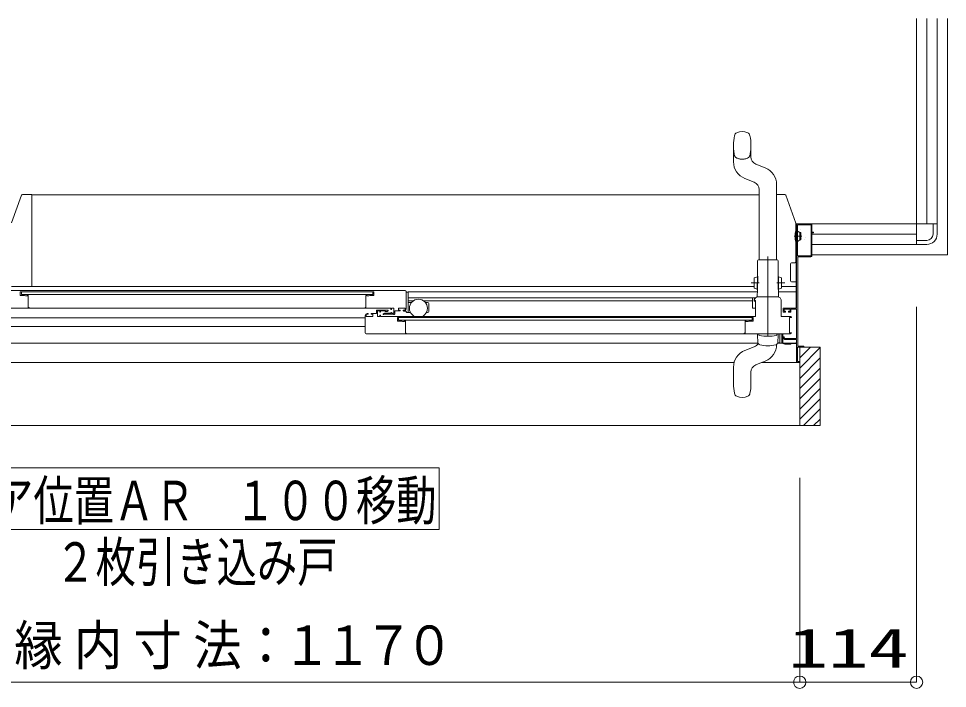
# Model space of a CAD drawing. Units: millimetres on the paper. Extents: x -305 to 305, y -152 to 152.
# Drawn here: x -202.2 to -156.93, y -105.05 to -72.43 of the extents above; entities that cross this region are included whole.
import ezdxf
from ezdxf.enums import TextEntityAlignment as Align

# ---------------------------------------------------------------- set-up
doc = ezdxf.new("R2010")
doc.units = ezdxf.units.MM
for name, pattern in [('DASHED2', [3, 2, -1]), ('LONG_CHAIN', [21, 18, -1, 1, -1]), ('LONG_DOUBLE_CHAIN', [21.8, 18, -1, 0.6, -0.6, 0.6, -1])]:
    doc.linetypes.add(name, pattern=pattern)
doc.layers.add('0-0_0', color=7, linetype='Continuous', lineweight=9)
doc.layers.add('0-1_VIEW0001', color=7, linetype='Continuous', lineweight=9)
doc.styles.add('ＭＳ ゴシック', font='')
doc.styles.get('ＭＳ ゴシック').set_extended_font_data('MS Gothic')

# ---------------------------------------------------------------- blocks, each defined once
blk = doc.blocks.new('_ORIGIN')
at = {"layer": '0-0_0'}
blk.add_line((0, 0), (-1, 0), dxfattribs=at)
blk.add_circle((0, 0), 0.5, dxfattribs=at)

msp = doc.modelspace()

# ---------------------------------------------------------------- linework, layer by layer
at = {"layer": '0-1_VIEW0001'}
for p, q in [((-158.434, -83.426), (-158.434, -72.426)), ((-157.934, -82.426), (-157.934, -72.426)), ((-157.434, -72.426), (-157.434, -82.426)), ((-157.434, -82.426), (-157.434, -72.426)), ((-202.014, -80.992), (-201.549, -80.992)), ((-201.549, -82.703), (-201.549, -80.992)), ((-202.543, -82.375), (-202.061, -81.025)), ((-201.549, -85.449), (-201.549, -82.705)), ((-164.322, -82.726), (-164.309, -82.726)), ((-164.319, -84.274), (-164.319, -82.392)), ((-157.434, -82.426), (-164.319, -82.426)), ((-164.319, -82.426), (-163.584, -82.426)), ((-164.284, -82.726), (-164.304, -82.726)), ((-164.269, -82.809), (-164.25, -82.809)), ((-164.234, -83.966), (-164.234, -82.486)), ((-164.219, -82.471), (-163.594, -82.471)), ((-164.134, -82.851), (-164.213, -82.792)), ((-163.579, -82.486), (-163.579, -83.966)), ((-163.534, -82.476), (-163.534, -82.826)), ((-163.534, -82.826), (-163.459, -82.826)), ((-157.834, -82.426), (-157.434, -82.426)), ((-157.634, -82.426), (-157.634, -82.926)), ((-157.434, -82.426), (-157.434, -82.926)), ((-164.269, -83.244), (-164.25, -83.244)), ((-164.134, -83.201), (-164.213, -83.261)), ((-164.134, -83.201), (-164.134, -82.851)), ((-164.084, -82.851), (-164.134, -82.851)), ((-164.084, -83.201), (-164.134, -83.201)), ((-164.084, -82.851), (-164.084, -83.201)), ((-163.534, -82.866), (-163.534, -83.976)), ((-158.434, -82.926), (-163.534, -82.926)), ((-158.434, -83.426), (-158.434, -83.026)), ((-157.934, -83.226), (-158.434, -83.226)), ((-164.284, -83.326), (-164.304, -83.326)), ((-163.534, -83.426), (-158.434, -83.426)), ((-158.434, -83.426), (-163.534, -83.426)), ((-158.434, -83.426), (-157.934, -83.426)), ((-163.594, -83.981), (-164.219, -83.981)), ((-164.584, -85.202), (-164.584, -84.364)), ((-164.369, -84.315), (-164.534, -84.315)), ((-164.307, -86.526), (-164.307, -84.255)), ((-201.549, -85.477), (-201.549, -85.449)), ((-164.307, -85.252), (-164.535, -85.252)), ((-203.434, -85.676), (-183.359, -85.676)), ((-202.114, -85.741), (-202.114, -85.901)), ((-184.889, -85.731), (-202.104, -85.731)), ((-202.104, -85.911), (-201.924, -85.911)), ((-202.064, -85.856), (-202.064, -85.731)), ((-202.064, -85.856), (-184.929, -85.856)), ((-201.905, -85.915), (-201.867, -85.93)), ((-201.861, -85.931), (-201.789, -85.931)), ((-201.764, -85.906), (-201.764, -85.901)), ((-201.754, -85.891), (-201.753, -85.891)), ((-201.746, -85.893), (-201.732, -85.902)), ((-201.724, -85.915), (-201.724, -86.481)), ((-185.269, -85.915), (-185.269, -86.481)), ((-185.269, -85.926), (-185.269, -85.951)), ((-185.248, -85.894), (-185.262, -85.902)), ((-185.239, -85.891), (-185.24, -85.891)), ((-185.229, -85.906), (-185.229, -85.901)), ((-185.132, -85.931), (-185.204, -85.931)), ((-185.088, -85.915), (-185.127, -85.93)), ((-184.889, -85.911), (-185.07, -85.911)), ((-184.929, -85.731), (-184.929, -85.856)), ((-184.879, -85.741), (-184.879, -85.901)), ((-183.309, -86.566), (-183.309, -85.726)), ((-183.239, -85.741), (-183.284, -85.741)), ((-183.214, -86.711), (-183.214, -85.727)), ((-183.046, -86.246), (-183.214, -86.246)), ((-182.966, -86.172), (-183.209, -86.172)), ((-166.434, -86.172), (-182.462, -86.172)), ((-182.264, -86.246), (-182.382, -86.246)), ((-182.214, -86.686), (-182.214, -86.296)), ((-166.344, -86.186), (-166.284, -86.186)), ((-166.319, -86.151), (-166.299, -86.151)), ((-166.284, -86.166), (-166.284, -86.911)), ((-203.643, -86.526), (-184.059, -86.526)), ((-201.714, -86.491), (-201.694, -86.491)), ((-201.684, -86.501), (-201.684, -86.511)), ((-185.309, -86.501), (-185.309, -86.511)), ((-185.309, -87.726), (-185.309, -86.886)), ((-185.279, -86.491), (-185.299, -86.491)), ((-185.209, -86.786), (-185.179, -86.786)), ((-185.179, -86.826), (-185.209, -86.826)), ((-185.169, -86.791), (-185.169, -86.816)), ((-185.169, -86.796), (-185.169, -86.816)), ((-184.934, -86.926), (-184.934, -86.826)), ((-184.934, -86.901), (-184.934, -86.841)), ((-184.434, -86.813), (-184.434, -86.816)), ((-184.419, -86.831), (-184.404, -86.831)), ((-184.385, -86.816), (-183.934, -86.816)), ((-184.251, -86.686), (-184.324, -86.686)), ((-184.074, -86.776), (-184.269, -86.776)), ((-184.192, -86.654), (-184.244, -86.684)), ((-184.059, -86.536), (-184.059, -86.576)), ((-184.059, -86.751), (-184.059, -86.761)), ((-184.049, -86.586), (-184.029, -86.586)), ((-184.019, -86.576), (-184.019, -86.536)), ((-184.019, -86.761), (-184.019, -86.751)), ((-184.009, -86.526), (-183.929, -86.526)), ((-183.929, -86.776), (-184.004, -86.776)), ((-183.914, -86.541), (-183.914, -86.761)), ((-183.914, -86.831), (-183.894, -86.831)), ((-183.869, -86.806), (-183.869, -86.681)), ((-183.854, -86.666), (-183.609, -86.666)), ((-183.684, -86.611), (-183.684, -86.551)), ((-183.609, -86.626), (-183.669, -86.626)), ((-183.659, -86.526), (-183.384, -86.526)), ((-183.599, -86.656), (-183.599, -86.636)), ((-183.449, -86.636), (-183.449, -86.656)), ((-183.409, -86.626), (-183.439, -86.626)), ((-183.439, -86.666), (-183.409, -86.666)), ((-183.434, -86.676), (-183.329, -86.676)), ((-183.359, -86.551), (-183.359, -86.576)), ((-183.304, -86.711), (-183.304, -86.701)), ((-183.239, -86.736), (-183.279, -86.736)), ((-183.239, -86.736), (-183.101, -86.736)), ((-182.328, -86.736), (-182.264, -86.736)), ((-166.409, -86.524), (-166.284, -86.524)), ((-164.559, -86.576), (-164.559, -86.726)), ((-158.434, -86.466), (-158.434, -104.746)), ((-222.364, -86.992), (-185.309, -86.992)), ((-185.309, -87.164), (-185.309, -87.184)), ((-166.299, -86.926), (-184.559, -86.926)), ((-183.739, -86.981), (-166.404, -86.981)), ((-183.689, -87.106), (-183.689, -86.981)), ((-183.689, -87.106), (-166.454, -87.106)), ((-183.53, -87.165), (-183.492, -87.18)), ((-183.486, -87.181), (-183.414, -87.181)), ((-183.389, -87.156), (-183.389, -87.151)), ((-183.379, -87.141), (-183.378, -87.141)), ((-183.371, -87.144), (-183.356, -87.152)), ((-183.349, -87.165), (-183.349, -87.731)), ((-166.773, -87.144), (-166.787, -87.152)), ((-166.764, -87.141), (-166.765, -87.141)), ((-166.754, -87.156), (-166.754, -87.151)), ((-166.657, -87.181), (-166.729, -87.181)), ((-166.613, -87.165), (-166.652, -87.18)), ((-166.414, -87.161), (-166.595, -87.161)), ((-166.454, -87.106), (-166.454, -86.981)), ((-166.404, -86.981), (-166.404, -87.151)), ((-164.574, -86.926), (-165.034, -86.926)), ((-165.004, -86.932), (-165.004, -86.931)), ((-185.309, -87.422), (-222.264, -87.422)), ((-164.574, -87.776), (-185.259, -87.776)), ((-183.339, -87.741), (-183.319, -87.741)), ((-183.309, -87.751), (-183.309, -87.776)), ((-166.184, -87.776), (-166.184, -87.851)), ((-165.184, -87.851), (-165.184, -87.776)), ((-165.004, -88.211), (-165.004, -87.776)), ((-164.957, -87.777), (-164.957, -88.256)), ((-222.434, -88.237), (-166.155, -88.237)), ((-166.184, -87.851), (-166.166, -88.199)), ((-165.21, -88.237), (-164.309, -88.237)), ((-165.206, -88.224), (-165.104, -88.224)), ((-165.202, -88.199), (-165.184, -87.851)), ((-164.957, -88.256), (-164.859, -88.276)), ((-164.859, -88.001), (-164.284, -88.001)), ((-164.557, -88.256), (-164.332, -88.256)), ((-164.557, -88.276), (-164.557, -88.256)), ((-164.307, -88.231), (-164.307, -88.196)), ((-166.806, -88.589), (-166.346, -88.406)), ((-166.075, -88.312), (-166.076, -88.312)), ((-164.854, -88.276), (-164.557, -88.276)), ((-163.134, -88.426), (-164.234, -88.426)), ((-164.234, -88.426), (-164.234, -89.126)), ((-163.949, -88.426), (-164.219, -88.426)), ((-164.134, -92.247), (-164.134, -88.426)), ((-164.134, -88.946), (-163.614, -88.426)), ((-164.134, -89.446), (-163.134, -88.447)), ((-163.134, -92.247), (-163.134, -88.426)), ((-164.234, -89.126), (-164.134, -89.126)), ((-164.134, -89.946), (-163.134, -88.946)), ((-164.134, -89.141), (-164.134, -89.161)), ((-222.434, -89.177), (-167.33, -89.177)), ((-167.359, -90.201), (-167.359, -89.402)), ((-166.272, -89.291), (-166.07, -89.211)), ((-164.134, -89.178), (-165.988, -89.178)), ((-164.134, -90.446), (-163.134, -89.447)), ((-166.509, -89.64), (-166.509, -90.201)), ((-164.134, -90.947), (-163.134, -89.947)), ((-164.134, -91.441), (-163.134, -90.441)), ((-164.134, -91.936), (-163.134, -90.936)), ((-163.95, -92.247), (-163.134, -91.431)), ((-223.609, -92.247), (-163.134, -92.247)), ((-163.455, -92.247), (-163.134, -91.926)), ((-205.696, -94.309), (-181.696, -94.309)), ((-181.696, -97.309), (-181.696, -94.309)), ((-164.134, -94.787), (-164.134, -104.746)), ((-164.134, -94.787), (-164.134, -104.746)), ((-205.696, -97.309), (-181.696, -97.309)), ((-164.734, -104.746), (-222.029, -104.746)), ((-159.034, -104.746), (-163.534, -104.746))]:
    msp.add_line(p, q, dxfattribs=at)
at = {"layer": '0-1_VIEW0001', "linetype": 'LONG_DOUBLE_CHAIN'}
for p, q in [((-156.934, -72.426), (-156.934, -83.926)), ((-164.404, -83.026), (-164.036, -83.026)), ((-163.534, -83.926), (-156.934, -83.926))]:
    msp.add_line(p, q, dxfattribs=at)
at = {"layer": '0-1_VIEW0001', "color": 5}
for p, q in [((-167.36, -78.601), (-167.36, -79.401)), ((-166.51, -78.601), (-166.51, -79.163)), ((-165.813, -79.694), (-166.273, -79.511)), ((-166.347, -80.396), (-166.807, -80.214)), ((-165.26, -84.176), (-165.26, -80.507)), ((-166.11, -81.002), (-201.549, -81.002)), ((-166.11, -84.176), (-166.11, -80.745)), ((-164.854, -80.992), (-165.26, -80.992)), ((-164.319, -82.392), (-164.807, -81.025)), ((-166.135, -84.176), (-165.235, -84.176)), ((-166.191, -84.976), (-166.185, -84.226)), ((-165.185, -84.226), (-165.178, -84.984)), ((-166.352, -85.05), (-166.356, -85.55)), ((-166.197, -85.001), (-166.352, -85.05)), ((-166.202, -85.626), (-166.196, -84.976)), ((-166.196, -84.976), (-166.181, -84.976)), ((-166.187, -85.626), (-166.181, -84.976)), ((-165.183, -85.619), (-165.189, -84.984)), ((-165.189, -84.984), (-165.173, -84.984)), ((-165.168, -85.619), (-165.173, -84.984)), ((-165.173, -85.001), (-165.018, -85.05)), ((-165.018, -85.05), (-165.013, -85.55)), ((-166.356, -85.477), (-202.549, -85.477)), ((-166.202, -85.601), (-166.356, -85.55)), ((-165.168, -85.601), (-165.013, -85.55)), ((-164.307, -85.477), (-165.014, -85.477)), ((-183.209, -85.727), (-166.198, -85.727)), ((-166.202, -85.626), (-166.187, -85.626)), ((-166.2, -85.976), (-166.197, -85.626)), ((-165.184, -85.976), (-166.185, -85.976)), ((-165.186, -85.976), (-165.184, -85.976)), ((-165.168, -85.619), (-165.183, -85.619)), ((-165.173, -85.619), (-165.17, -85.976)), ((-165.172, -85.727), (-164.307, -85.727)), ((-183.209, -86.032), (-166.429, -86.032)), ((-166.434, -86.046), (-166.434, -86.501)), ((-166.409, -86.024), (-166.307, -86.024)), ((-166.344, -86.186), (-166.344, -86.126)), ((-166.334, -86.126), (-166.334, -86.136)), ((-165.034, -86.926), (-165.034, -86.126)), ((-166.07, -89.211), (-165.813, -89.109))]:
    msp.add_line(p, q, dxfattribs=at)
at = {"layer": '0-1_VIEW0001', "color": 2}
for p, q in [((-164.078, -82.704), (-164.078, -82.704)), ((-164.033, -83.146), (-164.033, -83.146)), ((-163.896, -83.194), (-163.896, -83.194)), ((-163.863, -83.064), (-163.864, -83.064))]:
    msp.add_line(p, q, dxfattribs=at)
at = {"layer": '0-1_VIEW0001', "color": 5, "linetype": 'LONG_CHAIN'}
for p, q in [((-165.685, -87.907), (-165.685, -84.015)), ((-165.685, -87.907), (-165.685, -84.015)), ((-165.685, -87.907), (-165.685, -84.188)), ((-165.685, -87.907), (-165.685, -84.188)), ((-166.116, -85.302), (-166.504, -85.299)), ((-165.254, -85.302), (-164.865, -85.299))]:
    msp.add_line(p, q, dxfattribs=at)
at = {"layer": '0-1_VIEW0001'}
for points in [[(-201.774, -80.992), (-201.773, -80.992), (-201.772, -80.992), (-201.77, -80.992)], [(-164.559, -86.726), (-164.679, -86.726), (-164.679, -86.676), (-164.604, -86.676), (-164.604, -86.576), (-164.889, -86.576), (-164.889, -86.676), (-164.829, -86.676), (-164.829, -86.726), (-164.934, -86.726), (-164.934, -86.526), (-164.284, -86.526), (-164.284, -82.426)], [(-163.584, -82.426), (-163.549, -82.441), (-163.534, -82.476)], [(-163.459, -82.826), (-163.459, -82.866), (-163.534, -82.866)], [(-163.584, -84.026), (-164.229, -84.026), (-164.229, -88.386), (-163.934, -88.386), (-163.934, -88.426)], [(-163.534, -83.976), (-163.549, -84.012), (-163.584, -84.026)], [(-164.369, -84.315), (-164.367, -84.315), (-164.36, -84.315), (-164.348, -84.312), (-164.336, -84.306), (-164.327, -84.298), (-164.321, -84.287), (-164.32, -84.279), (-164.319, -84.274)], [(-185.262, -85.902), (-185.267, -85.907), (-185.269, -85.915)], [(-185.24, -85.891), (-185.244, -85.892), (-185.248, -85.894)], [(-185.229, -85.901), (-185.232, -85.894), (-185.239, -85.891)], [(-185.204, -85.931), (-185.222, -85.924), (-185.229, -85.906)], [(-185.127, -85.93), (-185.129, -85.931), (-185.132, -85.931)], [(-185.07, -85.911), (-185.079, -85.912), (-185.088, -85.915)], [(-184.889, -85.731), (-184.882, -85.734), (-184.879, -85.741)], [(-184.879, -85.901), (-184.882, -85.908), (-184.889, -85.911)], [(-183.309, -85.726), (-183.324, -85.691), (-183.359, -85.676)], [(-166.299, -86.151), (-166.289, -86.156), (-166.284, -86.166)], [(-185.299, -86.491), (-185.306, -86.494), (-185.309, -86.501)], [(-185.309, -86.511), (-185.305, -86.522), (-185.294, -86.526)], [(-185.309, -86.886), (-185.28, -86.816), (-185.209, -86.786)], [(-185.269, -86.481), (-185.272, -86.488), (-185.279, -86.491)], [(-185.209, -86.826), (-185.245, -86.841), (-185.259, -86.876)], [(-185.259, -86.876), (-185.259, -86.926), (-184.934, -86.926)], [(-185.179, -86.786), (-185.172, -86.789), (-185.169, -86.796)], [(-185.169, -86.816), (-185.172, -86.823), (-185.179, -86.826)], [(-184.934, -86.826), (-185.019, -86.826), (-185.019, -86.786), (-184.749, -86.786), (-184.749, -86.626), (-184.199, -86.626)], [(-184.599, -86.701), (-184.599, -86.666), (-184.704, -86.666), (-184.704, -86.926), (-184.599, -86.926), (-184.599, -86.866), (-184.559, -86.866), (-184.559, -86.926)], [(-184.559, -86.701), (-184.579, -86.721), (-184.599, -86.701)], [(-184.344, -86.666), (-184.559, -86.666), (-184.559, -86.701)], [(-184.427, -86.8), (-184.432, -86.805), (-184.434, -86.813)], [(-184.434, -86.816), (-184.43, -86.827), (-184.419, -86.831)], [(-184.292, -86.766), (-184.369, -86.766), (-184.427, -86.8)], [(-184.404, -86.831), (-184.398, -86.829), (-184.395, -86.824), (-184.391, -86.818), (-184.385, -86.816)], [(-184.324, -86.686), (-184.331, -86.683), (-184.334, -86.676), (-184.337, -86.669), (-184.344, -86.666)], [(-184.269, -86.776), (-184.275, -86.775), (-184.28, -86.771), (-184.285, -86.768), (-184.292, -86.766)], [(-184.244, -86.684), (-184.247, -86.686), (-184.251, -86.686)], [(-184.199, -86.626), (-184.185, -86.637), (-184.192, -86.654)], [(-184.059, -86.761), (-184.064, -86.772), (-184.074, -86.776)], [(-184.069, -86.526), (-184.062, -86.529), (-184.059, -86.536)], [(-184.059, -86.576), (-184.056, -86.583), (-184.049, -86.586)], [(-184.019, -86.751), (-184.039, -86.731), (-184.059, -86.751)], [(-184.029, -86.586), (-184.022, -86.583), (-184.019, -86.576)], [(-184.019, -86.536), (-184.016, -86.529), (-184.009, -86.526)], [(-184.004, -86.776), (-184.015, -86.772), (-184.019, -86.761)], [(-183.934, -86.816), (-183.927, -86.818), (-183.924, -86.824)], [(-183.929, -86.526), (-183.919, -86.531), (-183.914, -86.541)], [(-183.914, -86.761), (-183.919, -86.772), (-183.929, -86.776)], [(-183.924, -86.824), (-183.92, -86.829), (-183.914, -86.831)], [(-183.894, -86.831), (-183.877, -86.824), (-183.869, -86.806)], [(-183.869, -86.681), (-183.865, -86.671), (-183.854, -86.666)], [(-183.684, -86.551), (-183.677, -86.534), (-183.659, -86.526)], [(-183.669, -86.626), (-183.68, -86.622), (-183.684, -86.611)], [(-183.599, -86.636), (-183.602, -86.629), (-183.609, -86.626)], [(-183.609, -86.666), (-183.602, -86.663), (-183.599, -86.656)], [(-183.439, -86.626), (-183.446, -86.629), (-183.449, -86.636)], [(-183.449, -86.656), (-183.446, -86.663), (-183.439, -86.666)], [(-183.409, -86.666), (-183.339, -86.637), (-183.309, -86.566)], [(-183.359, -86.576), (-183.374, -86.612), (-183.409, -86.626)], [(-183.384, -86.526), (-183.367, -86.534), (-183.359, -86.551)], [(-164.284, -88.001), (-164.284, -86.576), (-164.559, -86.576)], [(-183.739, -86.981), (-183.739, -87.161), (-183.549, -87.161)], [(-183.549, -87.161), (-183.539, -87.162), (-183.53, -87.165)], [(-183.492, -87.18), (-183.489, -87.181), (-183.486, -87.181)], [(-183.414, -87.181), (-183.397, -87.174), (-183.389, -87.156)], [(-183.389, -87.151), (-183.386, -87.144), (-183.379, -87.141)], [(-183.378, -87.141), (-183.374, -87.142), (-183.371, -87.144)], [(-183.356, -87.152), (-183.351, -87.157), (-183.349, -87.165)], [(-166.794, -87.165), (-166.794, -87.741), (-166.834, -87.741), (-166.834, -87.776)], [(-166.787, -87.152), (-166.792, -87.157), (-166.794, -87.165)], [(-166.765, -87.141), (-166.769, -87.142), (-166.773, -87.144)], [(-166.754, -87.151), (-166.757, -87.144), (-166.764, -87.141)], [(-166.729, -87.181), (-166.747, -87.174), (-166.754, -87.156)], [(-166.652, -87.18), (-166.654, -87.181), (-166.657, -87.181)], [(-166.595, -87.161), (-166.604, -87.162), (-166.613, -87.165)], [(-166.404, -87.151), (-166.407, -87.158), (-166.414, -87.161)], [(-166.284, -86.911), (-166.289, -86.922), (-166.299, -86.926)], [(-164.544, -87.726), (-164.634, -87.726), (-164.634, -86.976), (-164.544, -86.976)], [(-164.544, -86.976), (-164.537, -86.973), (-164.534, -86.966), (-164.546, -86.938), (-164.574, -86.926)], [(-185.259, -87.776), (-185.295, -87.762), (-185.309, -87.726)], [(-183.349, -87.731), (-183.346, -87.738), (-183.339, -87.741)], [(-183.319, -87.741), (-183.312, -87.744), (-183.309, -87.751)], [(-165.104, -87.776), (-165.104, -88.226), (-165.019, -88.226)], [(-164.574, -87.776), (-164.546, -87.765), (-164.534, -87.736), (-164.537, -87.729), (-164.544, -87.726)], [(-164.934, -87.976), (-164.934, -87.926), (-164.884, -87.926), (-164.884, -87.976)], [(-164.859, -88.051), (-164.912, -88.029), (-164.934, -87.976)], [(-164.884, -87.976), (-164.877, -87.994), (-164.859, -88.001)], [(-164.284, -89.178), (-164.284, -88.051), (-164.859, -88.051)]]:
    msp.add_lwpolyline(points, dxfattribs=at)
at = {"layer": '0-1_VIEW0001', "color": 5}
for points in [[(-165.034, -86.126), (-165.078, -86.02), (-165.184, -85.976)], [(-166.334, -86.136), (-166.33, -86.147), (-166.319, -86.151)]]:
    msp.add_lwpolyline(points, dxfattribs=at)
at = {"layer": '0-1_VIEW0001'}
msp.add_circle((-182.714, -86.531), 0.438, dxfattribs=at)
at = {"layer": '0-1_VIEW0001', "color": 5}
for centre, radius, start, end in [((-164.953, -78.601), 2.408, 168.6588, 180), ((-167.117, -78.167), 0.2, 115.34, 168.6588), ((-166.935, -78.551), 0.625, 64.66, 115.34), ((-166.753, -78.167), 0.2, 11.3412, 64.66), ((-168.918, -78.601), 2.408, 360, 11.3412), ((-166.135, -79.163), 0.375, 180, 248.3964), ((-166.485, -79.401), 0.875, 180, 248.3964), ((-166.135, -80.507), 0.875, 0, 68.3964), ((-166.485, -80.745), 0.375, 0, 68.3964), ((-164.854, -81.042), 0.05, 19.6538, 90), ((-166.135, -84.226), 0.05, 90, 180), ((-165.235, -84.226), 0.05, 0, 90), ((-166.184, -86.126), 0.15, 89.548, 180), ((-166.409, -86.049), 0.025, 90, 180), ((-166.409, -86.049), 0.025, 90, 180), ((-166.184, -86.126), 0.16, 140.1616, 180), ((-166.081, -87.81), 0.0485, 177.5028, 257.3444), ((-165.289, -87.81), 0.0485, 282.6556, 2.4972), ((-165.685, -85.573), 2.321, 259.9146, 280.0854), ((-166.135, -88.296), 0.875, 291.6036, 0)]:
    msp.add_arc(centre, radius, start, end, dxfattribs=at)
at = {"layer": '0-1_VIEW0001', "color": 5, "linetype": 'DASHED2'}
for centre, radius, start, end in [((-164.953, -78.601), 2.408, 180, 191.3412), ((-168.918, -78.601), 2.408, 348.6588, 360), ((-167.117, -79.035), 0.2, 191.3412, 244.66), ((-166.753, -79.035), 0.2, 295.34, 348.6588), ((-166.935, -78.651), 0.625, 244.66, 295.34)]:
    msp.add_arc(centre, radius, start, end, dxfattribs=at)
at = {"layer": '0-1_VIEW0001'}
for centre, radius, start, end in [((-202.014, -81.042), 0.05, 90, 160.3462), ((-163.056, -83.026), 1.303, 167.576, 192.424), ((-164.304, -82.751), 0.025, 90, 167.576), ((-164.269, -82.794), 0.015, 180, 270), ((-164.25, -82.794), 0.015, 270, 340.5288), ((-164.222, -82.804), 0.015, 52.8391, 160.5288), ((-164.219, -82.486), 0.015, 90, 180), ((-163.594, -82.486), 0.015, 0, 90), ((-164.269, -83.259), 0.015, 90, 180), ((-164.25, -83.259), 0.015, 19.4712, 90), ((-164.222, -83.249), 0.015, 199.4712, 307.1608), ((-157.934, -82.926), 0.5, 270, 0), ((-157.934, -82.926), 0.3, 270, 0), ((-164.304, -83.301), 0.025, 192.424, 270), ((-164.219, -83.966), 0.015, 180, 270), ((-163.594, -83.966), 0.015, 270, 0), ((-164.534, -84.365), 0.05, 90, 180), ((-164.534, -85.202), 0.05, 180, 270), ((-202.104, -85.741), 0.01, 90, 180), ((-202.104, -85.901), 0.01, 180, 270), ((-201.924, -85.961), 0.05, 68.1986, 90), ((-201.861, -85.916), 0.015, 248.1986, 270), ((-201.789, -85.906), 0.025, 270, 0), ((-201.754, -85.901), 0.01, 90, 180), ((-201.753, -85.906), 0.015, 59.0362, 90), ((-201.739, -85.915), 0.015, 0, 59.0362), ((-183.284, -85.726), 0.015, 180, 270), ((-183.239, -85.766), 0.025, 0, 90), ((-182.264, -86.296), 0.05, 0, 90), ((-201.714, -86.481), 0.01, 180, 270), ((-201.699, -86.511), 0.015, 270, 0), ((-201.694, -86.501), 0.01, 0, 90), ((-183.329, -86.701), 0.025, 0, 90), ((-183.279, -86.711), 0.025, 180, 270), ((-183.239, -86.711), 0.025, 270, 0), ((-182.264, -86.686), 0.05, 270, 0), ((-166.409, -86.499), 0.025, 180, 270), ((-166.409, -86.499), 0.025, 180, 270), ((-166.484, -88.058), 0.375, 291.6036, 330.896), ((-166.041, -88.192), 0.125, 183.001, 254.0572), ((-165.327, -88.192), 0.125, 285.9462, 356.9989), ((-165.019, -88.211), 0.015, 270, 0), ((-164.332, -88.231), 0.025, 270, 0), ((-166.484, -89.402), 0.875, 111.6036, 180), ((-165.684, -86.946), 1.421, 254.0189, 285.983), ((-164.854, -88.251), 0.025, 258.6901, 270), ((-166.134, -89.64), 0.375, 111.6036, 180), ((-164.952, -90.201), 2.408, 180, 191.3412), ((-168.917, -90.201), 2.408, 348.6588, 0), ((-167.116, -90.635), 0.2, 191.3412, 244.66), ((-166.934, -90.251), 0.625, 244.66, 295.34), ((-166.752, -90.635), 0.2, 295.34, 348.6588)]:
    msp.add_arc(centre, radius, start, end, dxfattribs=at)
at = {"layer": '0-1_VIEW0001', "color": 2}
msp.add_arc((-165.685, -85.573), 2.321, 259.9146, 280.0854, dxfattribs=at)

# ---------------------------------------------------------------- block references
at = {"layer": '0-1_VIEW0001', "xscale": 0.6, "yscale": 0.6}
for p in [(-164.134, -104.746), (-158.434, -104.746)]:
    msp.add_blockref('_ORIGIN', p, dxfattribs=at)
at = {"layer": '0-1_VIEW0001', "xscale": 0.6, "yscale": 0.6, "rotation": 180}
msp.add_blockref('_ORIGIN', (-164.134, -104.746), dxfattribs=at)

# ---------------------------------------------------------------- texts
at = {"layer": '0-1_VIEW0001', "style": 'ＭＳ ゴシック'}
for s, width, p in [('ドア位置ＡＲ\u3000１００移動', 0.75, (-205.411, -97.429)), ('２枚引き込み戸', 0.75, (-200.411, -100.426)), ('縁', 0.9, (-202.411, -104.48)), ('内', 0.9, (-199.503, -104.48)), ('寸', 0.9, (-196.595, -104.48)), ('法：', 0.9, (-193.687, -104.48)), ('１', 0.9, (-189.325, -104.48)), ('１', 0.9, (-187.337, -104.48)), ('７', 0.9, (-185.349, -104.48)), ('０', 0.9, (-183.361, -104.48)), ('114', 1.5, (-164.704, -104.616))]:
    msp.add_text(s, height=1.921, dxfattribs=dict(at, width=width)).set_placement(p, align=Align.BOTTOM_LEFT)

doc.saveas('drawing.dxf')
